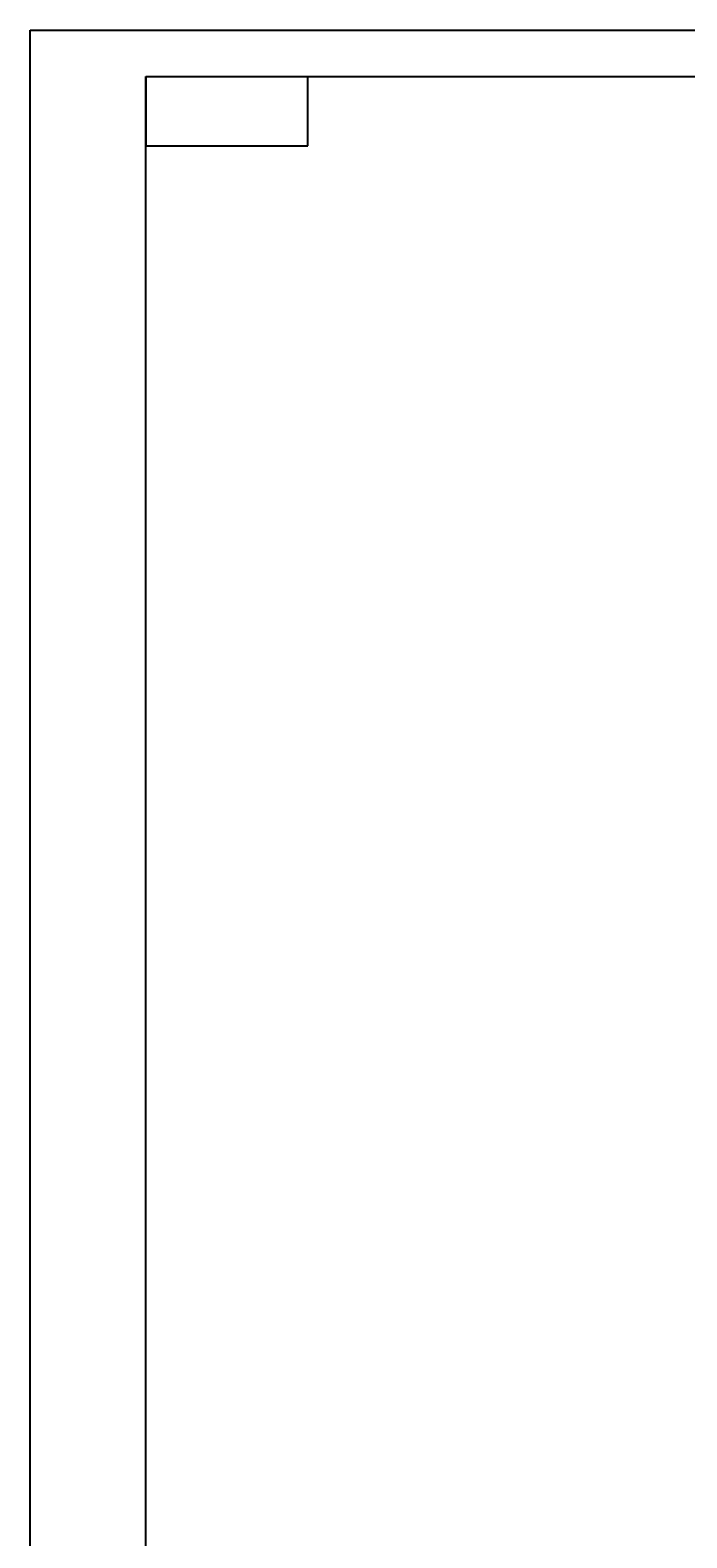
# Model space of a CAD drawing. Header units: millimetres. Extents: x 0 to 841, y 0 to 594.
# Drawn here: x 0.1 to 141.9, y 268.5 to 594.2 of the extents above; entities that cross this region are included whole.
import ezdxf

# ---------------------------------------------------------------- set-up
doc = ezdxf.new("R2010")
doc.units = ezdxf.units.MM
doc.linetypes.add('SLD-实线', pattern=[0])

msp = doc.modelspace()

# ---------------------------------------------------------------- linework, layer by layer
at = {"color": 7, "linetype": 'SLD-实线', "lineweight": 40}
for p, q in [((0.08, 0.21), (0.08, 594.21)), ((0.08, 594.21), (841.08, 594.21)), ((25.08, 10.21), (25.08, 584.21)), ((25.08, 584.21), (831.08, 584.21)), ((25.08, 584.21), (25.08, 569.21)), ((25.08, 584.21), (60.08, 584.21)), ((60.08, 569.21), (60.08, 584.21)), ((25.08, 569.21), (60.08, 569.21))]:
    msp.add_line(p, q, dxfattribs=at)

doc.saveas('drawing.dxf')
